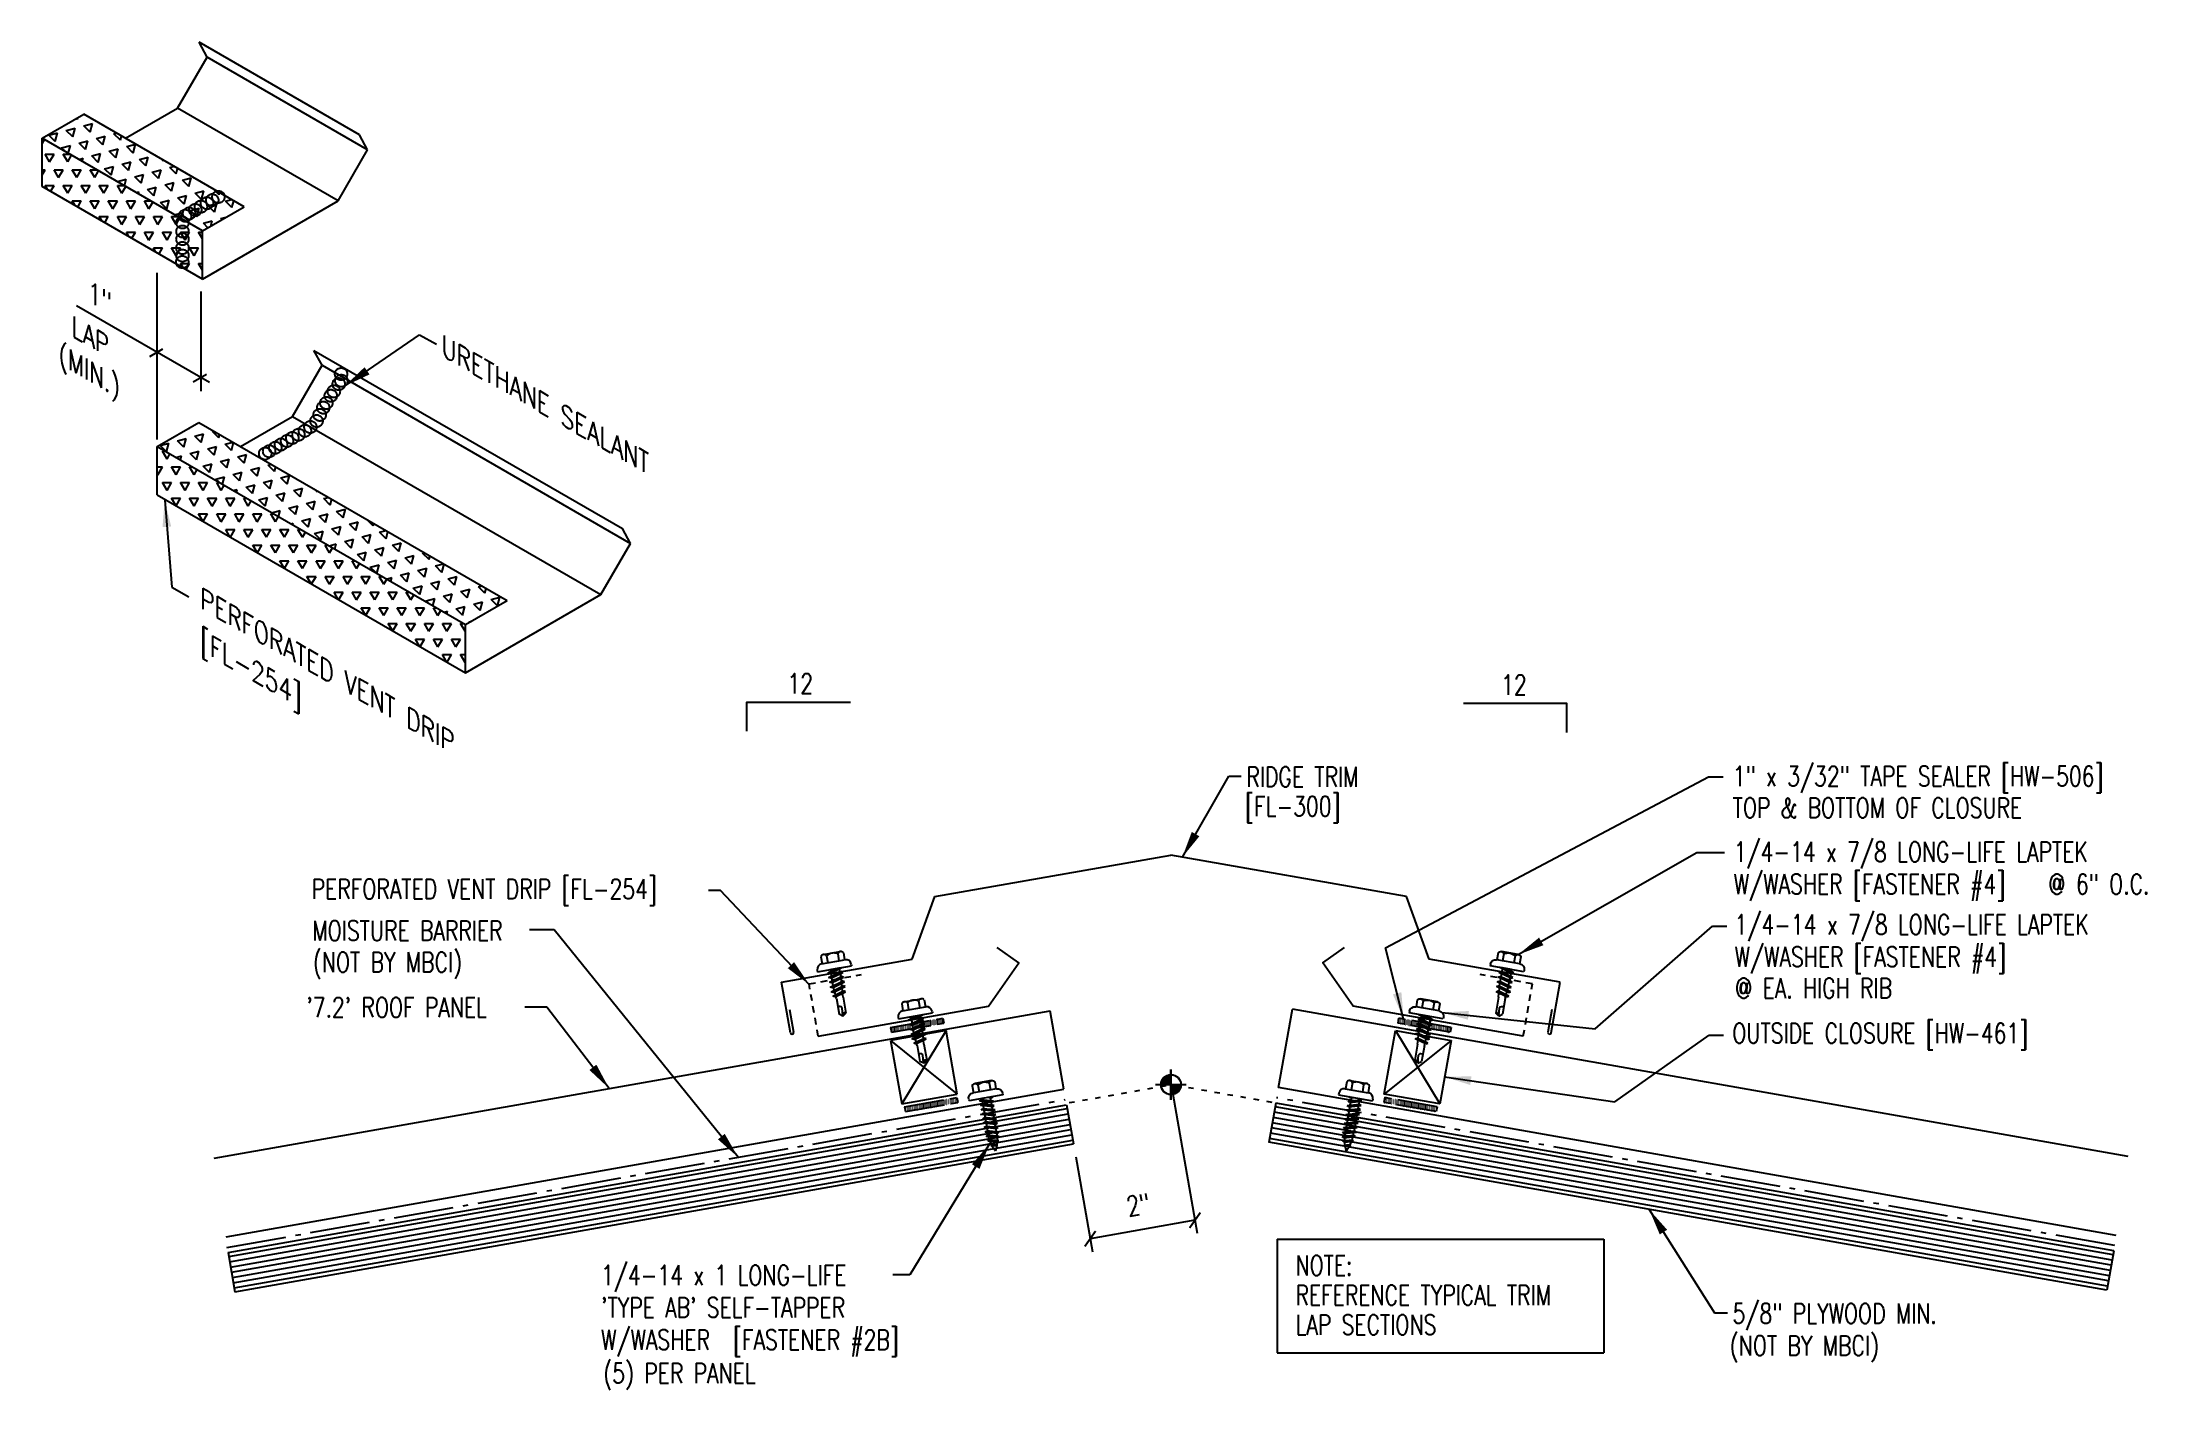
# Model space of a CAD drawing. Header units: inches. Extents: x 2 to 189, y 18 to 99.
# Drawn here: x 1.92 to 41.53, y 17.58 to 42.94 of the extents above; entities outside this region: 3.
import ezdxf
from ezdxf.enums import TextEntityAlignment as Align

# ---------------------------------------------------------------- set-up
doc = ezdxf.new("R2010")
doc.units = ezdxf.units.IN
doc.header["$MEASUREMENT"] = 0
for name, pattern in [('CENTER2', [1.125, 0.75, -0.125, 0.125, -0.125]), ('CENTER4', [0.53, 0.375, -0.0625, 0.03, -0.0625]), ('DOT', [0.25, 0, -0.25]), ('HIDDEN2', [0.1875, 0.125, -0.0625])]:
    doc.linetypes.add(name, pattern=pattern)
for name, color, linetype in [('ANNTEXT', 2, 'Continuous'), ('BARRIER', 253, 'CENTER2'), ('CLOSURE', 3, 'Continuous'), ('DIM', 2, 'Continuous'), ('FASTENER', 9, 'Continuous'), ('MARK', 1, 'Continuous'), ('PANEL', 11, 'Continuous'), ('SEALANT', 253, 'CENTER2'), ('SECTION', 11, 'Continuous'), ('TAPE', 8, 'Continuous'), ('TEXT', 2, 'Continuous'), ('TRIM', 6, 'Continuous'), ('WOOD', 3, 'Continuous')]:
    doc.layers.add(name, color=color, linetype=linetype)
doc.styles.add('DIMTEXT', font='romans.shx', dxfattribs={"width": 0.75})
doc.styles.add('ROMANS', font='ROMANS.SHX', dxfattribs={"width": 0.75, "height": 0.5})
doc.styles.add('TEXT1', font='ROMANS.shx', dxfattribs={"width": 0.75, "height": 0.375})
doc.dimstyles.new('DETAIL$7', dxfattribs={"dimscale": 4, "dimtxt": 0.375, "dimasz": 0.125, "dimexe": 0.0625, "dimexo": 0.125, "dimgap": 0.0625, "dimtad": 1, "dimdec": 4, "dimzin": 3, "dimdsep": 46, "dimlunit": 4, "dimtxsty": 'TEXT1', "dimblk": 'ARCHTICK', "dimcen": 0.0625, "dimclrd": 7, "dimclre": 7, "dimclrt": 2, "dimadec": 0, "dimazin": 0, "dimtfac": 0.59375, "dimtdec": 4, "dimtmove": 0, "dimatfit": 3, "dimfxl": 0, "dimfrac": 2, "dimtolj": 1, "dimtzin": 3, "dimarcsym": 0})
pattern_1 = [(60, (-35.15626, 10.9594), (-0.169945, 0.2943533), [0.169945, -0.169945]), (120, (-35.15626, 10.9594), (-0.3398899, 2e-10), [0.169945, -0.169945]), (0, (-35.24123, 11.10657), (0.169945, 0.2943533), [0.169945, -0.169945])]
pattern_2 = [(75, (-35.15626, 10.9594), (-0.2403385, 0.2403385), [0.169945, -0.169945]), (135, (-35.15626, 10.9594), (-0.3283084, -0.08797), [0.169945, -0.169945]), (15, (-35.27643, 11.07956), (0.08797, 0.3283084), [0.169945, -0.169945])]

# ---------------------------------------------------------------- blocks, each defined once
blk = doc.blocks.new('slopl1')
at = {"layer": 'MARK', "color": 6}
blk.add_lwpolyline([(0, 0), (0, 0.1368), (0.4871, 0.1368)], dxfattribs=at)
at = {"layer": 'MARK', "color": 2, "style": 'TEXT1', "width": 0.75}
blk.add_text('12', height=0.09375, dxfattribs=at).set_placement((0.1909, 0.1779))
blk.add_attdef('SLOPL1', text='', height=0.0938, dxfattribs=at).set_placement((-0.0549, 0.0243), align=Align.RIGHT)
blk = doc.blocks.new('slopr1')
at = {"layer": 'MARK', "color": 6}
blk.add_lwpolyline([(0, 0), (0, 0.1368), (-0.4871, 0.1368)], dxfattribs=at)
at = {"layer": 'MARK', "color": 2, "style": 'TEXT1', "width": 0.75}
blk.add_text('12', height=0.09375, dxfattribs=at).set_placement((-0.3095, 0.1779))
blk.add_attdef('SLOPR1', (0.0415, 0.0243), '', height=0.0938, dxfattribs=at)
blk = doc.blocks.new('wp')
at = {"layer": 'SECTION'}
for p, q in [((-0.096, 0), (0.096, 0)), ((0, -0.096), (0, 0.096))]:
    blk.add_line(p, q, dxfattribs=at)
at = {"layer": 'SECTION', "const_width": 0.0625}
for points in [[(0, 0.031, 0.414214), (-0.031, 0, 1)], [(0, -0.031, 0.414214), (0.031, 0, 1)]]:
    blk.add_lwpolyline(points, format="xyb", dxfattribs=at)
at = {"layer": 'SECTION'}
blk.add_circle((0, 0), 0.0625, dxfattribs=at)
blk = doc.blocks.new('fz5')
at = {"layer": 'FASTENER'}
for p, q in [((-0.326, 0.071), (-0.326, 0.037)), ((-0.326, 0.037), (0.322, 0.037)), ((-0.226, 0.171), (0.214, 0.171)), ((-0.217, 0.305), (-0.217, 0.171)), ((-0.163, 0.337), (0.159, 0.337)), ((-0.141, -0.014), (0.037, 0.037)), ((-0.108, 0.305), (-0.108, 0.171)), ((-0.105, -0.034), (0.137, 0.035)), ((-0.088, 0.037), (-0.088, 0.001)), ((-0.088, 0.037), (0.085, 0.037)), ((0.085, 0.037), (0.134, 0.037)), ((0.085, 0.02), (0.085, -0.041)), ((0.105, 0.305), (0.105, 0.171)), ((0.137, 0.035), (0.134, 0.037)), ((0.214, 0.305), (0.214, 0.171)), ((0.322, 0.071), (0.322, 0.037)), ((-0.105, -0.034), (-0.141, -0.014)), ((-0.141, -0.105), (0.102, -0.036)), ((-0.105, -0.125), (-0.141, -0.105)), ((-0.141, -0.196), (0.102, -0.127)), ((-0.105, -0.216), (-0.141, -0.196)), ((-0.141, -0.287), (0.102, -0.217)), ((-0.105, -0.307), (-0.141, -0.287)), ((-0.141, -0.378), (0.102, -0.308)), ((-0.105, -0.398), (-0.141, -0.378)), ((-0.105, -0.125), (0.137, -0.056)), ((-0.105, -0.216), (0.137, -0.147)), ((-0.105, -0.307), (0.137, -0.238)), ((-0.105, -0.398), (0.137, -0.328)), ((-0.088, -0.029), (-0.088, -0.09)), ((-0.088, -0.12), (-0.088, -0.181)), ((-0.084, -0.27), (-0.088, -0.211)), ((-0.078, -0.36), (-0.082, -0.3)), ((-0.071, -0.449), (-0.075, -0.389)), ((0.071, -0.408), (0.075, -0.346)), ((0.077, -0.315), (0.082, -0.253)), ((0.084, -0.223), (0.085, -0.211)), ((0.085, -0.071), (0.085, -0.131)), ((0.085, -0.162), (0.085, -0.211)), ((0.137, -0.056), (0.102, -0.036)), ((0.137, -0.147), (0.102, -0.127)), ((0.137, -0.238), (0.102, -0.217)), ((0.137, -0.328), (0.102, -0.308)), ((-0.122, -0.463), (0.089, -0.403)), ((-0.086, -0.483), (-0.122, -0.463)), ((-0.086, -0.483), (0.124, -0.423)), ((-0.066, -0.516), (-0.069, -0.478)), ((-0.066, -0.516), (-0.066, -0.82)), ((-0.003, -0.854), (0.009, -0.714)), ((0.063, -0.515), (0.068, -0.439)), ((0.063, -0.516), (0.063, -0.82)), ((0.124, -0.423), (0.089, -0.403)), ((-0.002, -0.866), (-0.066, -0.82)), ((-0.002, -0.866), (0.063, -0.82))]:
    blk.add_line(p, q, dxfattribs=at)
for centre, radius, start, end in [((-0.226, 0.071), 0.1, 90, 180), ((-0.163, 0.274), 0.0628, 29.8754, 150.1246), ((-0.002, 0.141), 0.196, 56.9974, 123.0026), ((0.159, 0.274), 0.0628, 29.8754, 150.1246), ((0.222, 0.071), 0.1, 0, 90), ((-0.036, -0.723), 0.0461, 11.1445, 130.906), ((0.073, -0.516), 0.01, 175.9484, 180), ((0.039, -0.855), 0.0422, 55.4585, 194.8454)]:
    blk.add_arc(centre, radius, start, end, dxfattribs=at)
blk = doc.blocks.new('A$C6938402A')
at = {"layer": 'TAPE'}
h = blk.add_hatch(dxfattribs=at)
h.set_pattern_fill('DOTS', color=256, scale=0.35, angle=270, style=0)
h.set_pattern_definition([(270, (-22.332364, -26.379487), (0.021875, -0.0109375), [0, -0.021875])])
h.paths.add_polyline_path([(-0.563, -0.04), (-0.547, -0.132), (0.438, 0.041), (0.422, 0.134)])
at = {"layer": 'SEALANT'}
for p, q in [((-0.563, -0.04), (0.422, 0.134)), ((-0.547, -0.132), (0.438, 0.041)), ((0.422, 0.134), (0.438, 0.041)), ((-0.563, -0.04), (-0.547, -0.132))]:
    blk.add_line(p, q, dxfattribs=at)
blk = doc.blocks.new('FD-F4')
at = {"layer": 'TEXT', "style": 'TEXT1', "width": 0.75}
for s, p in [('1/4-14 x 7/8 LONG-LIFE LAPTEK', (0.0047, -0.0408)), ('W/WASHER [FASTENER #4]', (0.0047, -0.1926))]:
    blk.add_text(s, height=0.09375, dxfattribs=at).set_placement(p)
blk.add_attdef('(QUANTITY)', (1.4847, -0.1926), '', height=0.0938, dxfattribs=at)
at = {"layer": 'TEXT', "style": 'TEXT1', "flags": 1}
for tag, p in [('Color', (0.0624, -0.4349)), ('Calc', (0.0624, -0.4349)), ('Opt1', (0.0624, -0.4349)), ('Opt2', (0.0624, -0.4349)), ('Opt3', (0.0624, -0.4349)), ('Description', (0.0624, -0.4349)), ('Multiple', (0.0624, -0.4349)), ('Part', (0.0624, -0.4349)), ('Spare1', (0.0624, -0.6224)), ('Spare2', (0.0624, -0.6224)), ('Spare3', (0.0624, -0.6224)), ('Spare4', (0.0624, -0.6224)), ('Spare5', (0.0624, -0.6224)), ('Spare6', (0.0624, -0.6224)), ('Spare7', (0.0624, -0.6224)), ('Spare8', (0.0624, -0.6224)), ('Spare9', (0.0624, -0.6224)), ('Spare10', (0.0624, -0.6224))]:
    blk.add_attdef(tag, p, '', height=0.0938, dxfattribs=at)
blk = doc.blocks.new('_ArchTick')
at = {"color": 0, "linetype": 'ByBlock', "const_width": 0.15}
blk.add_lwpolyline([(-0.5, -0.5), (0.5, 0.5)], dxfattribs=at)
blk = doc.blocks.new('FD-F2b')
at = {"layer": 'TEXT', "style": 'TEXT1', "width": 0.75}
for s, p in [('1/4-14 x 1 LONG-LIFE', (0.0047, -0.0408)), ("'TYPE AB' SELF-TAPPER", (0.0047, -0.1926)), ('W/WASHER', (0.0047, -0.3444)), ('[FASTENER #2B]', (0.6255, -0.3444))]:
    blk.add_text(s, height=0.09375, dxfattribs=at).set_placement(p)
blk.add_attdef('(QUANTITY)', (0.0047, -0.4962), '', height=0.0938, dxfattribs=at)
at = {"layer": 'TEXT', "style": 'TEXT1', "flags": 1}
for tag, p in [('Color', (0.0199, -0.7145)), ('Calc', (0.0199, -0.7145)), ('Opt1', (0.0199, -0.7145)), ('Opt2', (0.0199, -0.7145)), ('Opt3', (0.0199, -0.7145)), ('Description', (0.0199, -0.7145)), ('Multiple', (0.0199, -0.7145)), ('Part', (0.0199, -0.7145)), ('Spare1', (0.0199, -0.902)), ('Spare2', (0.0199, -0.902)), ('Spare3', (0.0199, -0.902)), ('Spare4', (0.0199, -0.902)), ('Spare5', (0.0199, -0.902)), ('Spare6', (0.0199, -0.902)), ('Spare7', (0.0199, -0.902)), ('Spare8', (0.0199, -0.902)), ('Spare9', (0.0199, -0.902)), ('Spare10', (0.0199, -0.902))]:
    blk.add_attdef(tag, p, '', height=0.0938, dxfattribs=at)
blk = doc.blocks.new('FZ6')
at = {"layer": 'FASTENER'}
for p, q in [((-0.324, 0.071), (-0.324, 0.037)), ((-0.324, 0.037), (0.324, 0.037)), ((-0.224, 0.171), (0.215, 0.171)), ((-0.215, 0.305), (-0.215, 0.171)), ((-0.161, 0.337), (0.161, 0.337)), ((-0.129, 0.035), (-0.124, 0.037)), ((-0.096, 0.017), (-0.129, 0.035)), ((-0.129, -0.049), (0.096, 0.015)), ((-0.124, 0.037), (-0.08, 0.037)), ((-0.107, 0.305), (-0.107, 0.171)), ((-0.096, 0.017), (-0.025, 0.037)), ((-0.08, 0.037), (0.08, 0.037)), ((-0.08, 0.021), (-0.08, -0.035)), ((0.08, 0.037), (0.08, 0.011)), ((0.129, -0.003), (0.096, 0.015)), ((0.107, 0.305), (0.107, 0.171)), ((0.215, 0.305), (0.215, 0.171)), ((0.324, 0.071), (0.324, 0.037)), ((-0.096, -0.068), (-0.129, -0.049)), ((-0.129, -0.134), (0.096, -0.069)), ((-0.096, -0.152), (-0.129, -0.134)), ((-0.129, -0.218), (0.096, -0.154)), ((-0.096, -0.237), (-0.129, -0.218)), ((-0.129, -0.303), (0.096, -0.238)), ((-0.096, -0.321), (-0.129, -0.303)), ((-0.129, -0.387), (0.096, -0.323)), ((-0.096, -0.406), (-0.129, -0.387)), ((-0.096, -0.068), (0.129, -0.004)), ((-0.096, -0.152), (0.129, -0.088)), ((-0.096, -0.237), (0.129, -0.172)), ((-0.096, -0.321), (0.129, -0.257)), ((-0.096, -0.406), (0.129, -0.341)), ((-0.08, -0.063), (-0.08, -0.12)), ((-0.08, -0.148), (-0.08, -0.204)), ((-0.08, -0.232), (-0.08, -0.288)), ((-0.08, -0.317), (-0.08, -0.373)), ((0.08, -0.016), (0.08, -0.074)), ((0.08, -0.102), (0.08, -0.158)), ((0.08, -0.186), (0.08, -0.243)), ((0.08, -0.27), (0.08, -0.327)), ((0.08, -0.355), (0.08, -0.412)), ((0.129, -0.088), (0.096, -0.069)), ((0.129, -0.172), (0.096, -0.154)), ((0.129, -0.257), (0.096, -0.238)), ((0.129, -0.341), (0.096, -0.323)), ((-0.129, -0.471), (0.096, -0.407)), ((-0.096, -0.49), (-0.129, -0.471)), ((-0.129, -0.556), (0.096, -0.491)), ((-0.096, -0.575), (-0.129, -0.556)), ((-0.129, -0.64), (0.096, -0.576)), ((-0.096, -0.659), (-0.129, -0.64)), ((-0.121, -0.722), (0.092, -0.662)), ((-0.088, -0.741), (-0.121, -0.722)), ((-0.096, -0.49), (0.129, -0.426)), ((-0.096, -0.575), (0.129, -0.51)), ((-0.096, -0.659), (0.129, -0.595)), ((-0.095, -0.799), (0.071, -0.752)), ((-0.088, -0.741), (0.125, -0.68)), ((-0.08, -0.401), (-0.08, -0.457)), ((-0.08, -0.485), (-0.08, -0.542)), ((-0.08, -0.57), (-0.08, -0.626)), ((-0.061, -0.818), (0.104, -0.771)), ((0.104, -0.771), (0.071, -0.752)), ((0.08, -0.44), (0.08, -0.496)), ((0.08, -0.524), (0.08, -0.58)), ((0.125, -0.68), (0.092, -0.662)), ((0.129, -0.426), (0.096, -0.407)), ((0.129, -0.51), (0.096, -0.491)), ((0.129, -0.595), (0.096, -0.576)), ((-0.061, -0.818), (-0.095, -0.799)), ((-0.063, -0.877), (0.034, -0.847)), ((-0.029, -0.895), (-0.063, -0.877)), ((-0.029, -0.895), (0.068, -0.866)), ((0.068, -0.866), (0.034, -0.847))]:
    blk.add_line(p, q, dxfattribs=at)
for centre, radius, start, end in [((-0.224, 0.071), 0.1, 90, 180), ((-0.161, 0.274), 0.0628, 29.8754, 150.1246), ((0, 0.141), 0.196, 56.9974, 123.0026), ((0.161, 0.274), 0.0628, 29.8754, 150.1246), ((0.224, 0.071), 0.1, 0, 90), ((0.676, -0.642), 0.757, 180.9696, 185.1765), ((0.676, -0.642), 0.757, 187.255, 191.3837), ((-0.676, -0.642), 0.757, 343.5473, 349.3968), ((-0.676, -0.642), 0.757, 351.6648, 356.0901), ((-0.676, -0.642), 0.757, 358.2537, 2.5109), ((0.676, -0.642), 0.757, 193.4363, 197.6723), ((0.676, -0.642), 0.757, 199.1495, 206.7351), ((-0.676, -0.642), 0.757, 333.2649, 342.2085)]:
    blk.add_arc(centre, radius, start, end, dxfattribs=at)
blk = doc.blocks.new('A$C30686E82')
for p, q in [((-2.715, 0.761), (3.437, 0.761)), ((-2.715, 0.761), (-2.715, -1.379)), ((3.437, 0.761), (3.437, -1.379)), ((-2.715, -1.379), (3.437, -1.379))]:
    blk.add_line(p, q)
at = {"layer": 'TEXT', "style": 'TEXT1', "width": 0.75}
for s, p in [('NOTE:', (-2.368, 0.081)), ('REFERENCE TYPICAL TRIM', (-2.368, -0.477)), ('LAP SECTIONS', (-2.368, -1.035))]:
    blk.add_text(s, height=0.375, dxfattribs=at).set_placement(p)

msp = doc.modelspace()

# ---------------------------------------------------------------- hatches: boundary and pattern name
at = {"layer": 'TRIM'}
h = msp.add_hatch(dxfattribs=at)
h.set_pattern_fill('TRIANG', color=8, scale=0.906373, angle=15, style=0)
h.set_pattern_definition(pattern_2)
h.paths.add_polyline_path([(2.705, 41.587), (1.92, 41.133), (4.938, 39.391), (5.723, 39.844)])
h = msp.add_hatch(dxfattribs=at)
h.set_pattern_fill('TRIANG', color=8, scale=0.906373, style=0)
h.set_pattern_definition(pattern_1)
h.paths.add_polyline_path([(1.92, 41.133), (1.92, 40.227), (4.938, 38.485), (4.938, 39.391)])
h = msp.add_hatch(dxfattribs=at)
h.set_pattern_fill('TRIANG', color=8, scale=0.906373, angle=15, style=0)
h.set_pattern_definition(pattern_2)
h.paths.add_polyline_path([(4.868, 35.787), (4.083, 35.334), (9.887, 31.983), (10.672, 32.436)])
h = msp.add_hatch(dxfattribs=at)
h.set_pattern_fill('TRIANG', color=8, scale=0.906373, style=0)
h.set_pattern_definition(pattern_1)
h.paths.add_polyline_path([(4.083, 35.334), (4.083, 34.427), (9.887, 31.076), (9.887, 31.983)])

# ---------------------------------------------------------------- linework, layer by layer
for p, q in [((33.28, 29.116), (33.554, 29.116)), ((33.358, 26.308), (33.626, 26.308)), ((33.291, 24.255), (33.566, 24.255))]:
    msp.add_line(p, q)
at = {"color": 7}
for p, q in [((23.199, 23.149), (23.661, 20.529)), ((21.374, 21.965), (21.689, 20.181)), ((23.617, 20.775), (21.645, 20.427))]:
    msp.add_line(p, q, dxfattribs=at)
at = {"layer": 'BARRIER', "linetype": 'CENTER4', "ltscale": 3}
for p, q in [((5.398, 20.264), (21.176, 23.046)), ((40.931, 20.297), (25.153, 23.079))]:
    msp.add_line(p, q, dxfattribs=at)
at = {"layer": 'CLOSURE'}
for p, q in [((18.934, 24.344), (17.888, 24.16)), ((18.934, 24.344), (18.099, 22.965)), ((19.144, 23.15), (18.934, 24.344)), ((27.179, 23.15), (27.39, 24.344)), ((27.39, 24.344), (28.435, 24.16)), ((27.39, 24.344), (28.225, 22.965)), ((17.888, 24.16), (18.099, 22.965)), ((17.888, 24.16), (19.144, 23.15)), ((28.435, 24.16), (27.179, 23.15)), ((28.435, 24.16), (28.225, 22.965)), ((18.099, 22.965), (19.144, 23.15)), ((28.225, 22.965), (27.179, 23.15))]:
    msp.add_line(p, q, dxfattribs=at)
at = {"layer": 'DIM', "color": 7}
for p, q in [((4.083, 35.466), (4.083, 38.602)), ((4.906, 38.251), (4.906, 36.377)), ((5.069, 36.538), (2.567, 37.983)), ((4.187, 37.163), (3.94, 37.02)), ((5.011, 36.687), (4.764, 36.544))]:
    msp.add_line(p, q, dxfattribs=at)
at = {"layer": 'DIM', "linetype": 'DOT', "ltscale": 0.6}
for p in [(21.251, 22.988), (25.068, 22.99)]:
    msp.add_line(p, (23.164, 23.326), dxfattribs=at)
at = {"layer": 'PANEL'}
for p, q in [((5.161, 21.945), (20.889, 24.718)), ((21.149, 23.241), (20.889, 24.718)), ((25.188, 23.27), (25.449, 24.747)), ((41.176, 21.974), (25.449, 24.747)), ((5.383, 20.461), (21.149, 23.241)), ((40.954, 20.49), (25.188, 23.27))]:
    msp.add_line(p, q, dxfattribs=at)
at = {"layer": 'SEALANT'}
for centre in [(5.023, 39.913), (5.122, 39.97), (5.238, 40.03), (4.562, 39.549), (4.612, 39.676), (4.686, 39.719), (4.802, 39.785), (4.909, 39.847), (4.562, 39.379), (4.562, 39.236), (4.558, 38.805), (4.562, 39.069), (4.562, 38.926), (7.411, 36.372), (7.503, 36.508), (7.547, 36.697), (7.552, 36.571), (7.212, 36.065), (7.27, 36.153), (7.353, 36.289), (6.745, 35.555), (6.866, 35.628), (6.969, 35.701), (7.085, 35.813), (7.144, 35.929), (6.119, 35.201), (6.193, 35.244), (6.309, 35.31), (6.416, 35.372), (6.53, 35.438), (6.629, 35.495)]:
    msp.add_circle(centre, 0.116, dxfattribs=at)
at = {"layer": 'TRIM'}
for p, q in [((5.026, 42.661), (4.874, 42.943)), ((7.892, 41.201), (4.874, 42.943)), ((4.471, 41.7), (5.026, 42.661)), ((8.044, 40.919), (5.026, 42.661)), ((3.49, 41.133), (4.471, 41.7)), ((7.489, 39.957), (4.471, 41.7)), ((1.92, 41.133), (2.705, 41.587)), ((5.723, 39.844), (2.705, 41.587)), ((8.044, 40.919), (7.892, 41.201)), ((1.92, 40.227), (1.92, 41.133)), ((4.938, 39.391), (1.92, 41.133)), ((7.489, 39.957), (8.044, 40.919)), ((4.938, 38.485), (1.92, 40.227)), ((4.938, 38.485), (7.489, 39.957)), ((4.938, 39.391), (5.723, 39.844)), ((4.938, 38.485), (4.938, 39.391)), ((6.634, 35.9), (7.189, 36.862)), ((7.189, 36.862), (7.036, 37.143)), ((7.036, 37.143), (12.841, 33.792)), ((7.189, 36.862), (12.993, 33.51)), ((4.083, 35.334), (4.868, 35.787)), ((4.868, 35.787), (10.672, 32.436)), ((5.653, 35.334), (6.634, 35.9)), ((6.634, 35.9), (12.438, 32.549)), ((4.083, 34.427), (4.083, 35.334)), ((4.083, 35.334), (9.887, 31.983)), ((4.083, 34.427), (9.887, 31.076)), ((12.993, 33.51), (12.841, 33.792)), ((12.438, 32.549), (12.993, 33.51)), ((9.887, 31.076), (12.438, 32.549)), ((9.887, 31.983), (10.672, 32.436)), ((9.887, 31.076), (9.887, 31.983)), ((18.724, 26.865), (23.162, 27.645)), ((27.599, 26.865), (23.162, 27.645)), ((18.296, 25.69), (18.724, 26.865)), ((28.027, 25.69), (27.599, 26.865)), ((15.834, 25.257), (18.296, 25.69)), ((30.489, 25.257), (28.027, 25.69)), ((16.002, 24.303), (15.834, 25.257)), ((30.321, 24.303), (30.489, 25.257)), ((15.988, 24.741), (16.064, 24.314)), ((30.335, 24.741), (30.26, 24.314))]:
    msp.add_line(p, q, dxfattribs=at)
for points in [[(16.528, 24.237), (19.729, 24.802), (20.302, 25.621), (19.893, 25.907)], [(29.795, 24.237), (26.595, 24.802), (26.021, 25.621), (26.431, 25.907)]]:
    msp.add_lwpolyline(points, dxfattribs=at)
at = {"layer": 'TRIM', "linetype": 'HIDDEN2'}
for points in [[(16.528, 24.237), (16.354, 25.222), (17.339, 25.396)], [(29.795, 24.237), (29.969, 25.222), (28.984, 25.396)]]:
    msp.add_lwpolyline(points, dxfattribs=at)
at = {"layer": 'TRIM'}
for centre, start, end in [((16.033, 24.309), 190, 10), ((30.29, 24.309), 170, 350)]:
    msp.add_arc(centre, 0.0312, start, end, dxfattribs=at)
at = {"layer": 'WOOD', "color": 3, "linetype": 'Continuous'}
for p, q in [((25.137, 22.978), (25.006, 22.239)), ((40.909, 20.198), (25.137, 22.979)), ((5.419, 20.166), (21.201, 22.949)), ((21.201, 22.949), (21.331, 22.21)), ((5.55, 19.427), (21.331, 22.21)), ((40.779, 19.46), (25.007, 22.241)), ((5.419, 20.166), (5.55, 19.427)), ((40.909, 20.197), (40.779, 19.458))]:
    msp.add_line(p, q, dxfattribs=at)
at = {"layer": 'WOOD', "color": 9, "linetype": 'Continuous'}
for p, q in [((5.432, 20.092), (21.214, 22.875)), ((5.45, 19.993), (21.231, 22.776)), ((5.467, 19.895), (21.249, 22.678)), ((5.484, 19.796), (21.266, 22.579)), ((40.844, 19.829), (25.072, 22.61)), ((40.861, 19.928), (25.089, 22.709)), ((40.879, 20.026), (25.106, 22.807)), ((40.896, 20.125), (25.124, 22.906)), ((5.502, 19.698), (21.283, 22.481)), ((5.519, 19.6), (21.301, 22.382)), ((5.537, 19.501), (21.318, 22.284)), ((40.792, 19.534), (25.02, 22.315)), ((40.809, 19.632), (25.037, 22.413)), ((40.827, 19.731), (25.054, 22.512))]:
    msp.add_line(p, q, dxfattribs=at)

# ---------------------------------------------------------------- block references
at = {"color": 7, "xscale": 0.25, "yscale": 0.25, "zscale": 0.25}
for p, rotation in [((23.617, 20.775), 9.999999999998845), ((21.645, 20.427), 189.9999999999988)]:
    msp.add_blockref('_ArchTick', p, dxfattribs=dict(at, rotation=rotation))
msp.add_blockref('A$C30686E82', (27.876, 19.656))
at = {"layer": 'FASTENER'}
for name, p, rotation in [('fz5', (16.843, 25.47), 10), ('fz5', (18.364, 24.583), 10), ('FZ6', (26.633, 23.042), 350.0000000000001)]:
    msp.add_blockref(name, p, dxfattribs=dict(at, rotation=rotation))
at = {"layer": 'FASTENER', "xscale": -1}
for name, p, rotation in [('fz5', (29.481, 25.47), 350.0000000000001), ('fz5', (27.959, 24.583), 350.0000000000001), ('FZ6', (19.69, 23.042), 9.999999999999964)]:
    msp.add_blockref(name, p, dxfattribs=dict(at, rotation=rotation))
at = {"layer": 'MARK', "xscale": 4, "yscale": 4, "zscale": 4}
for name, p in [('slopl1', (15.184, 29.975)), ('slopr1', (30.616, 29.95))]:
    msp.add_blockref(name, p, dxfattribs=at)
at = {"layer": 'TEXT', "xscale": 4, "yscale": 4, "zscale": 4}
msp.add_blockref('FD-F4', (33.736, 27.683), dxfattribs=at).add_auto_attribs({'(QUANTITY)': '@ 6" O.C.'})
at = {"layer": 'TEXT'}
for name, p, xscale, yscale, zscale in [('FD-F4', (33.752, 26.313), 4, 4, 4), ('wp', (23.164, 23.326), 3, 3, 3), ('wp', (23.166, 23.326), 3, 3, 3), ('FD-F2b', (12.42, 19.716), 4, 4, 4)]:
    msp.add_blockref(name, p, dxfattribs=dict(at, xscale=xscale, yscale=yscale, zscale=zscale))
for p in [(18.451, 24.443), (18.714, 22.95)]:
    msp.add_blockref('A$C6938402A', p, dxfattribs=at)
at = {"layer": 'TEXT', "xscale": -1}
for p in [(27.872, 24.443), (27.609, 22.95)]:
    msp.add_blockref('A$C6938402A', p, dxfattribs=at)

# ---------------------------------------------------------------- texts
at = {"color": 2, "insert": (22.549, 21.067), "char_height": 0.375, "attachment_point": 5, "rotation": 10, "style": 'TEXT1'}
msp.add_mtext('\\A1;2"', dxfattribs=at)
at = {"layer": 'ANNTEXT', "insert": (90.662, 99.274), "char_height": 0.72, "attachment_point": 4, "rotation": 10}
msp.add_mtext('\\A1;  ', dxfattribs=at)
at = {"layer": 'ANNTEXT', "char_height": 0.375, "attachment_point": 4, "rotation": 10, "style": 'DIMTEXT'}
for insert in [(188.058, 71.629), (188.529, 71.686)]:
    msp.add_mtext('\\A1;  ', dxfattribs=dict(at, insert=insert))
at = {"layer": 'DIM', "style": 'ROMANS', "oblique": 330}
for s, p in [('1"', (2.779, 38.075)), ('LAP', (2.472, 37.419))]:
    msp.add_text(s, height=0.3384, rotation=330, dxfattribs=at).set_placement(p)
msp.add_text('(MIN.)', height=0.3384, rotation=330, dxfattribs=at).set_placement((2.891, 36.714), align=Align.MIDDLE_CENTER)
at = {"layer": 'TEXT', "style": 'ROMANS', "oblique": 330}
for s, height, p in [('URETHANE SEALANT', 0.34492, (9.437, 37.051)), ('PERFORATED VENT DRIP', 0.34492, (4.894, 32.302)), ('[FL-254]', 0.3449, (4.894, 31.507))]:
    msp.add_text(s, height=height, rotation=330, dxfattribs=at).set_placement(p)
at = {"layer": 'TEXT', "style": 'TEXT1', "width": 0.75}
for s, p in [('1" x 3/32" TAPE SEALER [HW-506]', (33.736, 28.943)), ('RIDGE TRIM', (24.584, 28.93)), ('[FL-300]', (24.56, 28.376)), ('TOP & BOTTOM OF CLOSURE', (33.736, 28.349)), ('PERFORATED VENT DRIP [FL-254]', (6.993, 26.82)), ('MOISTURE BARRIER', (7.005, 26.036)), ('(NOT BY MBCI)', (7.015, 25.443)), ("'7.2' ROOF PANEL", (6.893, 24.593)), ('@ EA. HIGH RIB', (33.78, 24.956)), ('OUTSIDE CLOSURE [HW-461]', (33.728, 24.107)), ('5/8" PLYWOOD MIN.', (33.733, 18.833)), ('(NOT BY MBCI)', (33.681, 18.228)), ('(5) PER PANEL', (12.48, 17.708))]:
    msp.add_text(s, height=0.375, dxfattribs=at).set_placement(p)

# ---------------------------------------------------------------- leaders
for points in [[(23.379, 27.607), (24.255, 29.132), (24.485, 29.132)], [(27.544, 24.56), (27.205, 25.901), (33.28, 29.116)], [(29.699, 25.773), (33.061, 27.695), (33.58, 27.695)], [(16.356, 25.21), (14.687, 26.982), (14.459, 26.982)], [(15.018, 21.96), (11.555, 26.237), (11.091, 26.237)], [(28.266, 24.684), (31.149, 24.375), (33.358, 26.308)], [(12.591, 23.255), (11.418, 24.783), (11.007, 24.783)], [(28.314, 23.474), (31.516, 23.006), (33.291, 24.255)], [(19.751, 22.211), (18.253, 19.746), (17.93, 19.746)], [(32.166, 20.974), (33.394, 19.031), (33.638, 19.031)]]:
    msp.add_leader(points, dimstyle='DETAIL$7')
at = {"layer": 'TEXT'}
for points in [[(7.623, 36.475), (9.025, 37.438), (9.342, 37.257)], [(4.227, 34.321), (4.362, 32.689), (4.679, 32.507)]]:
    msp.add_leader(points, dimstyle='DETAIL$7', dxfattribs=at)

doc.saveas('drawing.dxf')
